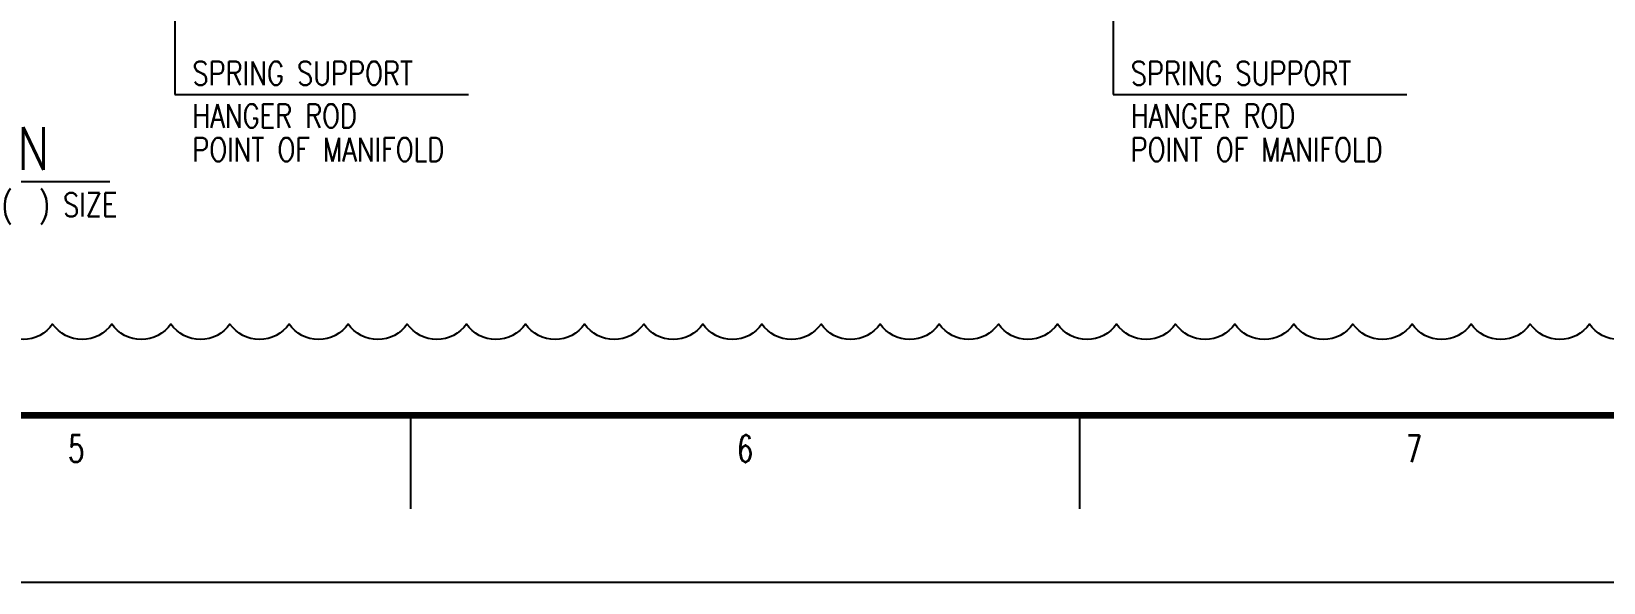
# Model space of a CAD drawing. Header units: millimetres. Extents: x 0 to 232280, y -26939 to 23794.
# Drawn here: x 69156 to 75805, y -26939 to -24610 of the extents above; entities that cross this region are included whole.
import ezdxf
from ezdxf.enums import TextEntityAlignment as Align

# ---------------------------------------------------------------- set-up
doc = ezdxf.new("R2010")
doc.units = ezdxf.units.MM
doc.header["$LTSCALE"] = 30
for name, color, linetype in [('CON-C', 4, 'Continuous'), ('CON-G', 3, 'Continuous'), ('CON-W', 7, 'Continuous'), ('CON-Y', 2, 'Continuous'), ('Dim-W', 7, 'Continuous'), ('rev-1', 2, 'Continuous')]:
    doc.layers.add(name, color=color, linetype=linetype)
doc.styles.add('ROMANS', font='ROMANS.shx', dxfattribs={"width": 0.8})
doc.styles.add('SIMPLEX', font='simplex.shx', dxfattribs={"width": 0.8})

# ---------------------------------------------------------------- blocks, each defined once
blk = doc.blocks.new('TITLE')
at = {"color": 7}
for p, q in [((381.95, 17.68), (381.95, 7.78)), ((452.68, 17.68), (452.68, 7.78)), ((841, 0), (0, 0))]:
    blk.add_line(p, q, dxfattribs=at)
at = {"color": 7, "const_width": 0.707}
blk.add_lwpolyline([(28.29, 17.68), (823.67, 17.68)], dxfattribs=at)
at = {"color": 7, "style": 'ROMANS', "width": 0.7}
for s, p in [('5', (346.59, 14.15)), ('6', (417.32, 14.15)), ('7', (488.05, 14.15))]:
    blk.add_text(s, height=2.83, dxfattribs=at).set_placement(p, align=Align.MIDDLE)
blk = doc.blocks.new('SECTITLE')
at = {"layer": 'CON-G'}
for p, q in [((-1.7, 0), (44.1, 0)), ((5, -6.7), (20.86, -6.7))]:
    blk.add_line(p, q, dxfattribs=at)
blk.add_arc((5, 0), 6.7, 0, 270, dxfattribs=at)
at = {"layer": 'CON-C', "style": 'SIMPLEX', "width": 0.8}
for tag, p in [('A', (5.06, 1.04)), ('ELEVATION', (27.83, 1.22))]:
    blk.add_attdef(tag, text='', height=4.5, dxfattribs=at).set_placement(p, align=Align.CENTER)
at = {"layer": 'CON-Y', "style": 'SIMPLEX', "width": 0.8}
blk.add_attdef('SCALE', text='', height=2.5, dxfattribs=at).set_placement((44.9, -3.72), align=Align.RIGHT)
blk.add_attdef('H0000-0000', (1.54, -4.72), '', height=2.5, dxfattribs=at)

msp = doc.modelspace()

# ---------------------------------------------------------------- linework, layer by layer
at = {"layer": 'Dim-W', "color": 7}
for p, q in [((69762.58, -24526.55), (69762.58, -24876.55)), ((73731.58, -24526.55), (73731.58, -24876.55)), ((69762.58, -24876.55), (71004.16, -24876.55)), ((73731.58, -24876.55), (74973.16, -24876.55))]:
    msp.add_line(p, q, dxfattribs=at)
at = {"layer": 'rev-1'}
msp.add_lwpolyline([(75995.25, -25846.6, -0.5205671), (75745.25, -25846.6, -0.5205671), (75495.25, -25846.6, -0.5205671), (75245.25, -25846.6, -0.5205671), (74995.25, -25846.6, -0.5205671), (74745.25, -25846.6, -0.5205671), (74495.25, -25846.6, -0.5205671), (74245.25, -25846.6, -0.5205671), (73995.25, -25846.6, -0.5205671), (73745.25, -25846.6, -0.5205671), (73495.25, -25846.6, -0.5205671), (73245.25, -25846.6, -0.5205671), (72995.25, -25846.6, -0.5205671), (72745.25, -25846.6, -0.5205671), (72495.25, -25846.6, -0.5205671), (72245.25, -25846.6, -0.5205671), (71995.25, -25846.6, -0.5205671), (71745.25, -25846.6, -0.5205671), (71495.25, -25846.6, -0.5205671), (71245.25, -25846.6, -0.5205671), (70995.25, -25846.6, -0.5205671), (70745.25, -25846.6, -0.5205671), (70495.25, -25846.6, -0.5205671), (70245.25, -25846.6, -0.5205671), (69995.25, -25846.6, -0.5205671), (69745.25, -25846.6, -0.5205671), (69495.25, -25846.6, -0.5205671), (69245.25, -25846.6, -0.5205671), (68995.25, -25846.6, -0.5205671)], format="xyb", dxfattribs=at)

# ---------------------------------------------------------------- block references
at = {"linetype": 'ByBlock', "xscale": 39.99999999599994, "yscale": 39.99999999599994, "zscale": 39.99999999599994}
msp.add_blockref('TITLE', (55481.35, -26939.4), dxfattribs=at)
at = {"layer": 'CON-W'}
ref = msp.add_blockref('SECTITLE', (67722.88, -25243.89), dxfattribs=dict(at, xscale=39.99999999999999, yscale=39.99999999999999, zscale=39.99999999999999))
ref.add_attrib('H0000-0000', '-1091', (67816.08, -25432.69), dxfattribs={"layer": 'CON-Y', "height": 100, "style": 'SIMPLEX', "width": 0.8})
ref.add_attrib('A', 'K4', dxfattribs={"layer": 'CON-C', "height": 180, "style": 'SIMPLEX', "width": 0.75}).set_placement((67925.28, -25202.29), align=Align.CENTER)
ref.add_attrib('ELEVATION', 'SECTION', dxfattribs={"layer": 'CON-C', "height": 180, "style": 'SIMPLEX', "width": 0.8}).set_placement((68836.08, -25195.09), align=Align.CENTER)
ref.add_attrib('SCALE', '(  ) SIZE', dxfattribs={"layer": 'CON-Y', "height": 100, "style": 'SIMPLEX', "width": 0.8}).set_placement((69518.88, -25392.69), align=Align.RIGHT)

# ---------------------------------------------------------------- texts
at = {"layer": 'Dim-W', "color": 2, "style": 'SIMPLEX', "width": 0.8}
for s, p in [('SPRING SUPPORT', (69836.53, -24836.55)), ('SPRING SUPPORT', (73805.53, -24836.55)), ('HANGER ROD', (69836.42, -25016.55)), ('HANGER ROD', (73805.42, -25016.55)), ('POINT OF MANIFOLD', (69835.95, -25158.9)), ('POINT OF MANIFOLD', (73804.95, -25158.9))]:
    msp.add_text(s, height=100, dxfattribs=at).set_placement(p)

doc.saveas('drawing.dxf')
